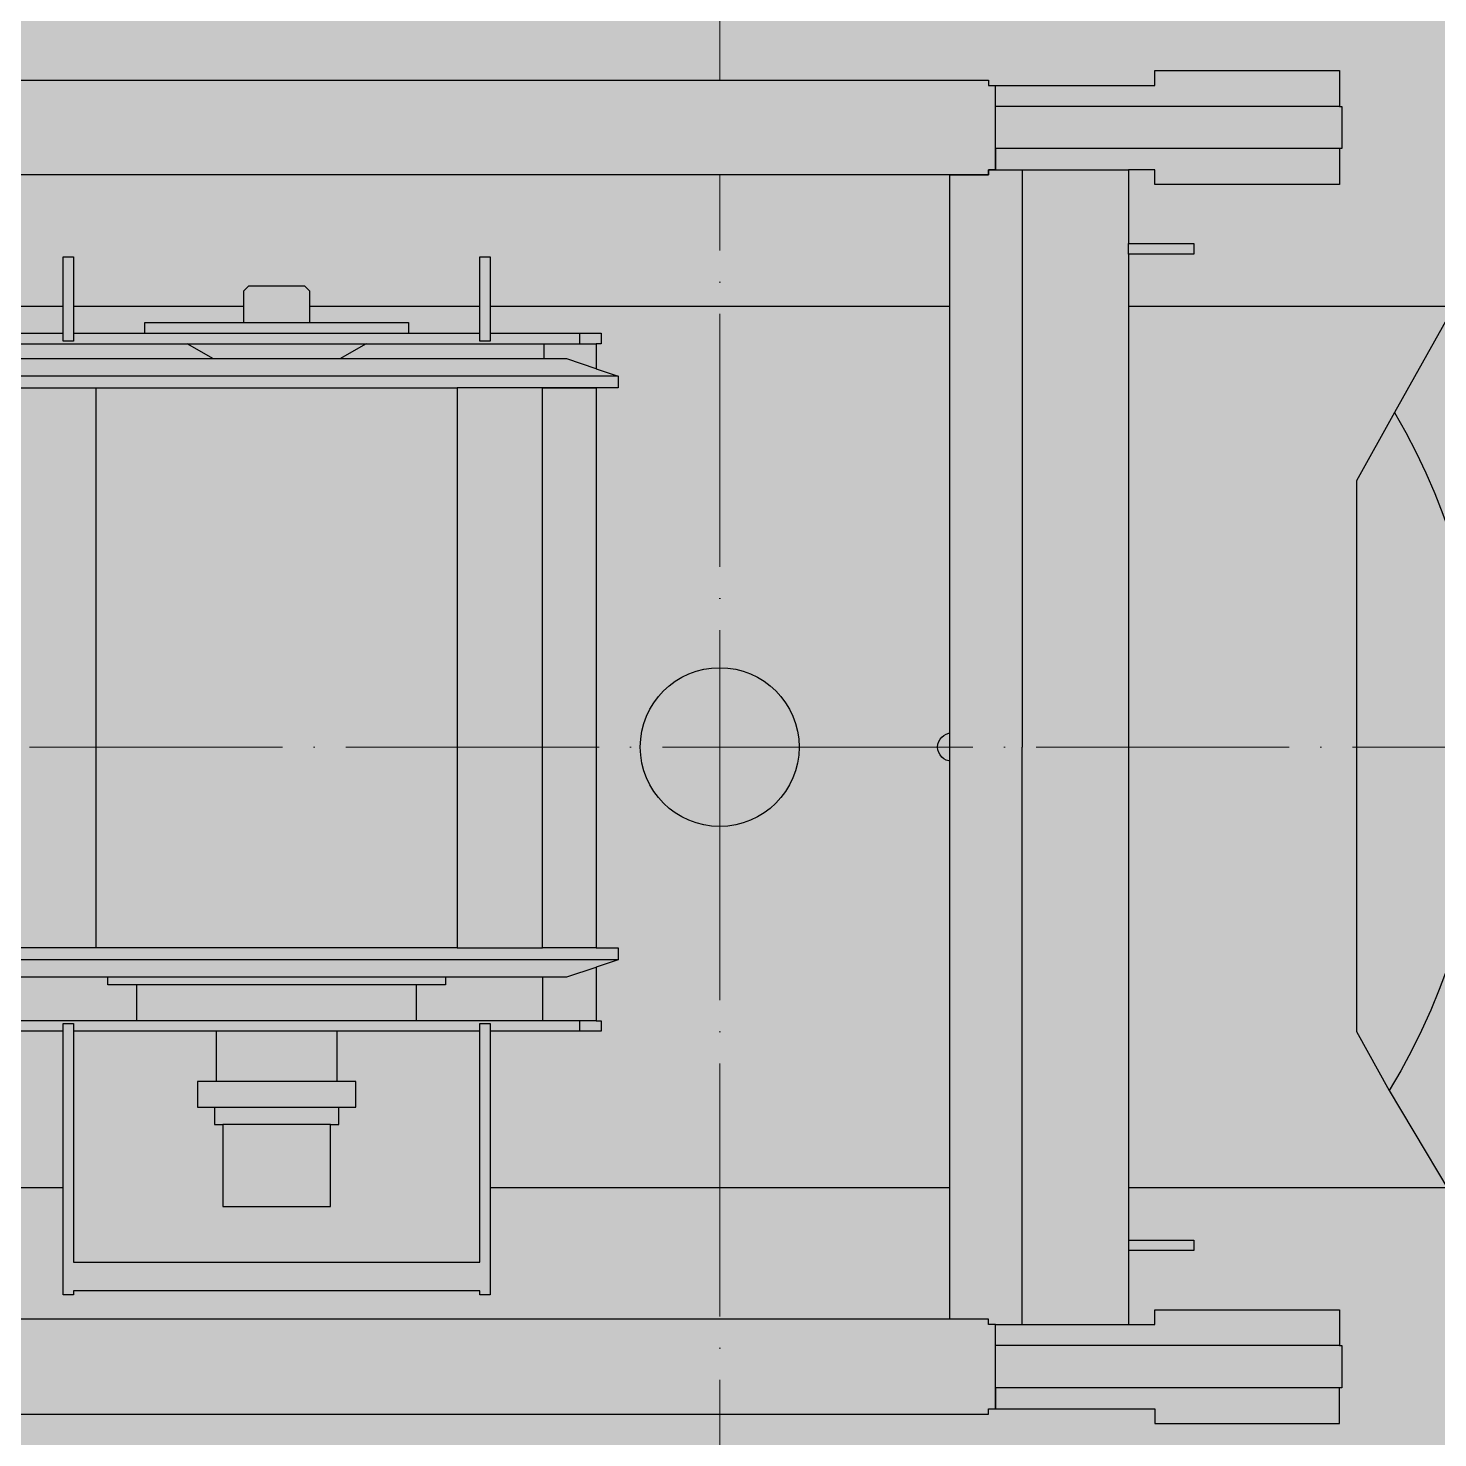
# Model space of a CAD drawing. Header units: millimetres. Extents: x -8750 to 18507, y -19422 to 25819.
# Drawn here: x -1311 to 1362, y -16310 to -13637 of the extents above; entities that cross this region are included whole.
import ezdxf

# ---------------------------------------------------------------- set-up
doc = ezdxf.new("R2010")
doc.units = ezdxf.units.MM
doc.set_wipeout_variables(frame=1)
doc.linetypes.add('ACAD_ISO04W100', pattern=[30, 24, -3, 0, -3])
doc.layers.add('Техника. Кран CC 2400-1', color=250, linetype='Continuous')
doc.layers.add('Техника. Кран CC 2400-1 Штриховка', color=7, linetype='Continuous', true_color=0x80dfff)

# ---------------------------------------------------------------- blocks, each defined once
blk = doc.blocks.new('CC2400-1-20230902.15104')
at = {"color": 0, "linetype": 'ByBlock', "lineweight": -2, "transparency": 16777216}
blk.add_wipeout([(-3195, 1230), (-2721.9000000000233, 1230), (-2721.9000000000233, 1320), (-2753, 1320), (-2753, 1340), (-2512.9999999999995, 1340), (-2512.9999999999995, 1320), (-2544.099999999977, 1320), (-2544.099999999977, 1230), (-1477.9999999999993, 1230), (-1478.0002000000095, 1300), (-1443.000100000004, 1300), (-1442.9999999999998, 3625.000009473035), (1443.0000000000005, 3625.000009473035), (1443.0001000000047, 1300), (1478.00020000001, 1300), (1478.0000000000007, 1230), (2544.099999999977, 1230), (2544.099999999977, 1320), (2513.0000000000005, 1320), (2513.0000000000005, 1340), (2753.0000000000005, 1340), (2753.0000000000005, 1320), (2721.900000000024, 1320), (2721.900000000024, 1230), (3195.0000000000005, 1230), (3195.0000000000005, -1230), (2721.900000000024, -1230), (2721.900000000024, -1320.000000000001), (2753.0000000000005, -1320.000000000001), (2753.0000000000005, -1340), (2513.0000000000005, -1340), (2513.0000000000005, -1320.000000000001), (2544.099999999977, -1320.000000000001), (2544.099999999977, -1230), (1478.0000000000007, -1230), (1478.00020000001, -1300), (1443.0001000000047, -1300), (1443.0000000000005, -3625.000009473035), (-1442.9999999999998, -3625.000009473035), (-1443.000100000004, -1300), (-1478.0002000000095, -1300), (-1477.9999999999993, -1230), (-2544.099999999977, -1230), (-2544.099999999977, -1320.000000000001), (-2512.9999999999995, -1320.000000000001), (-2512.9999999999995, -1340), (-2753, -1340), (-2753, -1320.000000000001), (-2721.9000000000233, -1320.000000000001), (-2721.9000000000233, -1230), (-3195, -1230)], dxfattribs=at)
at = {"layer": 'Техника. Кран CC 2400-1 Штриховка', "true_color": 0xadadad, "transparency": 16777216}
h = blk.add_hatch(color=253, dxfattribs=at)
h.dxf.hatch_style = 1
h.paths.add_polyline_path([(-3195, -1230), (-3195, 1230), (-2721.900000000023, 1230), (-2721.900000000023, 1320), (-2753, 1320), (-2753, 1340), (-2513, 1340), (-2513, 1320), (-2544.099999999977, 1320), (-2544.099999999977, 1230), (-1478, 1230), (-1478.000200000009, 1300), (-1443.000100000005, 1300), (-1443, 3625.000009473035), (1443, 3625.000009473035), (1443.000100000005, 1300), (1478.000200000009, 1300), (1478, 1230), (2544.099999999977, 1230), (2544.099999999977, 1320), (2513, 1320), (2513, 1340), (2753, 1340), (2753, 1320), (2721.900000000023, 1320), (2721.900000000023, 1230), (3195, 1230), (3195, -1230), (2721.900000000023, -1230), (2721.900000000023, -1320), (2753, -1320), (2753, -1340), (2513, -1340), (2513, -1320), (2544.099999999977, -1320), (2544.099999999977, -1230), (1478, -1230), (1478.000200000009, -1300), (1443.000100000005, -1300), (1443, -3625.000009473035), (-1443, -3625.000009473035), (-1443.000100000005, -1300), (-1478.000200000009, -1300), (-1478, -1230), (-2544.099999999977, -1230), (-2544.099999999977, -1320), (-2513, -1320), (-2513, -1340), (-2753, -1340), (-2753, -1320), (-2721.900000000023, -1320), (-2721.900000000023, -1230)])
at = {"color": 0, "linetype": 'ByBlock', "lineweight": -2, "transparency": 16777216}
blk.add_circle((0, 0), 1259.357801379869, dxfattribs=at)
blk = doc.blocks.new('CC2400-1-20230901.142438')
at = {"color": 0, "linetype": 'ByBlock', "lineweight": -2, "transparency": 16777216}
blk.add_wipeout([(4086.0040584886456, -1514.699999999897), (-1013.5229930884661, -1514.6999999998952), (-1624.2451114987498, -1406.7499999999418), (-1673.7751114990106, -1406.7500000000591), (-1673.7751114990106, -1457.5499999999884), (-2054.7751114990097, -1457.5499999999884), (-2054.7751114990097, -1406.7500000000591), (-2092.875111498871, -1406.7500000000591), (-2092.875111498871, -1343.2500000000582), (-2054.7751114990097, -1343.2500000000582), (-2054.7751114990097, -1292.4500000000107), (-1780.6001114991968, -1292.4500000000107), (-1780.6001114991968, -1267.0106111262276), (-1780.6001114991968, -1267.0106111262276), (-1787.1773711540227, -1211.2795470469564), (-1767.1519862659616, -1158.8563097560382), (-1725.0937005190563, -1121.703753343233), (-1670.600111498964, -1108.3000000000757), (-1670.600111498964, -1108.3000000000757), (-1545.0570649893489, -1108.3000000001048), (-1279.62570261251, -634.2917358928826), (-1279.62570261251, -634.2917358928826), (-1401.406854487533, -352.0103628293682), (-1450.869365502433, -48.585112504460994), (-1425.0422172657795, 257.75845433609356), (-1325.476744936966, 548.6194851576383), (-1269.6022092727353, 651.0917461294448), (-1589.3344110918683, 1187.3706409942242), (-1589.3344110918683, 1187.3706409942242), (-1608.851186293933, 1217.7930020758777), (-1631.821068610122, 1245.7001530313355), (-1657.9231779359588, 1270.7022420803005), (-1686.7928782035588, 1292.4499999998961), (-2054.7751114990097, 1292.4499999998961), (-2054.7751114990097, 1343.2499999999418), (-2092.875111498869, 1343.2499999999418), (-2092.875111498869, 1406.7499999999418), (-2054.7751114990097, 1406.7499999999418), (-2054.7751114990097, 1457.549999999872), (-1673.7751114990078, 1457.549999999872), (-1673.7751114990078, 1406.7499999999418), (-1624.245111498747, 1406.7499999999418), (-1013.5229930884657, 1514.6999999998952), (7100.000000000001, 1514.7000000001854), (7100.000000000234, -1514.699999999897)], dxfattribs=at)
at = {"layer": 'Техника. Кран CC 2400-1 Штриховка', "transparency": 16777216}
h = blk.add_hatch(color=256, dxfattribs=at)
h.dxf.hatch_style = 1
edge = h.paths.add_edge_path()
edge.add_line((7100.000000000234, -1514.699999999897), (4086.004058488646, -1514.699999999897))
edge.add_line((4086.004058488646, -1514.699999999897), (-1013.522993088467, -1514.699999999895))
edge.add_line((-1013.522993088467, -1514.699999999895), (-1624.24511149875, -1406.749999999942))
edge.add_line((-1624.24511149875, -1406.749999999942), (-1673.775111499011, -1406.750000000058))
edge.add_line((-1673.775111499011, -1406.750000000058), (-1673.775111499011, -1457.549999999988))
edge.add_line((-1673.775111499011, -1457.549999999988), (-2054.775111499011, -1457.549999999988))
edge.add_line((-2054.775111499011, -1457.549999999988), (-2054.775111499011, -1406.750000000058))
edge.add_line((-2054.775111499011, -1406.750000000058), (-2092.875111498871, -1406.750000000058))
edge.add_line((-2092.875111498871, -1406.750000000058), (-2092.875111498871, -1343.250000000058))
edge.add_line((-2092.875111498871, -1343.250000000058), (-2054.775111499011, -1343.250000000058))
edge.add_line((-2054.775111499011, -1343.250000000058), (-2054.775111499011, -1292.450000000012))
edge.add_line((-2054.775111499011, -1292.450000000012), (-1780.600111499197, -1292.450000000012))
edge.add_line((-1780.600111499197, -1292.450000000012), (-1780.600111499197, -1267.010611126228))
edge.add_arc((-1670.600111498965, -1225.77500000007), 117.4749999999945, 89.99999999999937, 200.5494742032904, ccw=False)
edge.add_line((-1670.600111498964, -1108.300000000076), (-1545.05706498935, -1108.300000000105))
edge.add_line((-1545.05706498935, -1108.300000000105), (-1279.62570261251, -634.2917358928826))
edge.add_arc((-197.4218571389358, -5.877964781575429e-11), 1254.388763254727, 148.7313838179281, 210.3750428139313, ccw=False)
edge.add_line((-1269.602209272735, 651.0917461294448), (-1589.334411091869, 1187.370640994224))
edge.add_arc((-1856.038415822914, 1037.744193212157), 305.8089272984967, 29.29332400509889, 56.39697188859644)
edge.add_line((-1686.792878203559, 1292.449999999895), (-2054.775111499009, 1292.449999999895))
edge.add_line((-2054.775111499009, 1292.449999999895), (-2054.775111499009, 1343.249999999942))
edge.add_line((-2054.775111499009, 1343.249999999942), (-2092.875111498869, 1343.249999999942))
edge.add_line((-2092.875111498869, 1343.249999999942), (-2092.875111498869, 1406.749999999942))
edge.add_line((-2092.875111498869, 1406.749999999942), (-2054.775111499009, 1406.749999999942))
edge.add_line((-2054.775111499009, 1406.749999999942), (-2054.775111499009, 1457.549999999872))
edge.add_line((-2054.775111499009, 1457.549999999872), (-1673.775111499009, 1457.549999999872))
edge.add_line((-1673.775111499009, 1457.549999999872), (-1673.775111499009, 1406.749999999942))
edge.add_line((-1673.775111499009, 1406.749999999942), (-1624.245111498748, 1406.749999999942))
edge.add_line((-1624.245111498748, 1406.749999999942), (-1013.522993088466, 1514.699999999895))
edge.add_line((-1013.522993088466, 1514.699999999895), (7100.000000000001, 1514.700000000184))
edge.add_line((7100.000000000001, 1514.700000000184), (7100.000000000234, -1514.699999999897))
at = {"color": 0, "linetype": 'ByBlock', "lineweight": -2, "transparency": 16777216}
blk.add_lwpolyline([(-1545.05706498935, -1108.300000000105), (-1279.62570261251, -634.2917358928826, -0.275650853107765), (-1269.602209272735, 651.0917461294448), (-1589.334411091869, 1187.370640994224, 0.1188164087916547)], format="xyb", dxfattribs=at)
for points in [[(-1392.156706508483, -835.2500000000582), (4101.190100000008, -835.25000000006), (4101.190100000008, 835.2500000000564), (-1379.398295893042, 835.2500000000582)], [(-1279.62570261251, -634.2917358928826), (-1207.819801269799, -504.616094707686), (-1207.819801269797, 539.3160947072902), (-1269.602209272735, 651.0917461294448)]]:
    blk.add_lwpolyline(points, dxfattribs=at)
for centre, radius in [((0, 0), 150.5820270373079), ((-440, 0), 26.73789586633211), ((840, -1.818989403545856e-12), 26.73789586633211)]:
    blk.add_circle(centre, radius, dxfattribs=at)
blk = doc.blocks.new('CC2400-1-20230901.151232')
at = {"color": 0, "linetype": 'ByBlock', "lineweight": -2, "transparency": 16777216}
blk.add_wipeout([(604.9999999999998, -635.0000000000002), (604.9999999999998, -655.0000000000002), (494.9999999999999, -655.0000000000002), (494.9999999999999, -635.0000000000002), (404.9999999999999, -635.0000000000002), (404.9999999999999, -780.0000000000001), (384.9999999999999, -780.0000000000001), (384.9999999999999, -635.0000000000002), (249.9999999999999, -635.0000000000002), (249.9999999999999, -655.0000000000002), (62.499999999999886, -655.0000000000002), (62.499999999999886, -715.0000000000002), (52.499999999999886, -725.0000000000002), (-52.50000000000006, -725.0000000000002), (-62.500000000000114, -715.0000000000002), (-62.500000000000114, -655.0000000000002), (-250, -655.0000000000002), (-250, -635.0000000000002), (-385.0000000000001, -635.0000000000002), (-385.0000000000001, -780.0000000000001), (-405, -780.0000000000001), (-405, -635.0000000000002), (-615, -635.0000000000002), (-615, -615), (-605.8000000000028, -615), (-605.8000000000028, -567.3999999999944), (-647.5, -553.5000000000002), (-647.5, -531), (-342.5000000000001, -531), (-342.5000000000001, 530.9999999999995), (-503.99808215566725, 530.9999999999995), (-503.99808215566725, -531), (-605.8000000000028, -531), (-605.8000000000028, 530.9999999999995), (-647.5, 530.9999999999995), (-647.5, 553.4999999999995), (-605.8000000000028, 567.4000000000087), (-605.8000000000028, 668.9999999999995), (-615, 668.9999999999995), (-615, 688.9999999999995), (-405, 688.9999999999995), (-405, 1188.9998924645329), (-385.0000000000001, 1188.9998924645329), (-385.0000000000001, 1180.9998924645329), (384.9999999999999, 1180.9998924645329), (384.9999999999999, 1188.9998924645329), (404.9999999999999, 1188.9998924645329), (404.9999999999999, 688.9999999999995), (494.9999999999999, 688.9999999999995), (494.9999999999999, 709), (604.9999999999998, 709), (604.9999999999998, 688.9999999999995), (682.9999999999998, 688.9999999999995), (682.9999999999998, 668.9999999999995), (605.8000000000028, 668.9999999999995), (605.8000000000028, 567.4000000000087), (647.4999999999998, 553.4999999999995), (647.4999999999998, 530.9999999999995), (605.8000000000028, 530.9999999999995), (605.8000000000028, -531), (647.4999999999998, -531), (647.4999999999998, -553.5000000000002), (605.8000000000028, -567.3999999999944), (605.8000000000028, -615), (682.9999999999998, -615), (682.9999999999998, -635.0000000000002)], dxfattribs=at)
at = {"layer": 'Техника. Кран CC 2400-1 Штриховка', "transparency": 16777216}
h = blk.add_hatch(color=256, dxfattribs=at)
h.dxf.hatch_style = 1
h.paths.add_polyline_path([(683, -635), (605, -635), (605, -655), (495, -655), (495, -635), (405, -635), (405, -780), (385, -780), (385, -635), (250, -635), (250, -655), (62.5, -655), (62.5, -715), (52.5, -725), (-52.5, -725), (-62.5, -715), (-62.5, -655), (-250, -655), (-250, -635), (-385, -635), (-385, -780), (-405, -780), (-405, -635), (-615, -635), (-615, -615), (-605.8000000000029, -615), (-605.8000000000029, -567.3999999999942), (-647.5, -553.5), (-647.5, -531), (-342.5, -531), (-342.5, 531), (-503.9980821556674, 531), (-503.9980821556674, -531), (-605.8000000000029, -531), (-605.8000000000029, 531), (-647.5, 531), (-647.5, 553.5), (-605.8000000000029, 567.4000000000087), (-605.8000000000029, 669), (-615, 669), (-615, 689), (-405, 689), (-405, 1188.999892464533), (-385, 1188.999892464533), (-385, 1180.999892464533), (385, 1180.999892464533), (385, 1188.999892464533), (405, 1188.999892464533), (405, 689), (495, 689), (495, 709), (605, 709), (605, 689), (683, 689), (683, 669), (605.8000000000029, 669), (605.8000000000029, 567.4000000000087), (647.5, 553.5), (647.5, 531), (605.8000000000029, 531), (605.8000000000029, -531), (647.5, -531), (647.5, -553.5), (605.8000000000029, -567.3999999999942), (605.8000000000029, -615), (683, -615)])
h.paths.add_polyline_path([(342.5, 531), (342.5, -531), (-342.5, -531), (-342.5, 531)], flags=16)
h = blk.add_hatch(color=256, dxfattribs=at)
h.dxf.hatch_style = 1
h.set_gradient(color1=(91, 91, 91), color2=(173, 173, 173), tint=1, name='CYLINDER')
h.paths.add_polyline_path([(342.5, 531), (342.5, -531), (-342.5, -531), (-342.5, 531)])
at = {"color": 0, "linetype": 'ByBlock', "lineweight": -2, "transparency": 16777216}
for points in [[(683, -635), (605, -635), (605, -655), (495, -655), (495, -635), (405, -635), (405, -780), (385, -780), (385, -635), (250, -635), (250, -655), (62.5, -655), (62.5, -715), (52.5, -725), (-52.5, -725), (-62.5, -715), (-62.5, -655), (-250, -655), (-250, -635), (-385, -635), (-385, -780), (-405, -780), (-405, -635), (-615, -635), (-615, -615), (-605.8000000000029, -615), (-605.8000000000029, -567.3999999999942), (-647.5, -553.5), (-647.5, -531), (-342.5, -531), (-342.5, 531), (-503.9980821556674, 531), (-503.9980821556674, -531), (-605.8000000000029, -531), (-605.8000000000029, 531), (-647.5, 531), (-647.5, 553.5), (-605.8000000000029, 567.4000000000087), (-605.8000000000029, 669), (-615, 669), (-615, 689), (-405, 689), (-405, 1188.999892464533), (-385, 1188.999892464533), (-385, 1180.999892464533), (385, 1180.999892464533), (385, 1188.999892464533), (405, 1188.999892464533), (405, 689), (495, 689), (495, 709), (605, 709), (605, 689), (683, 689), (683, 669), (605.8000000000029, 669), (605.8000000000029, 567.4000000000087), (647.5, 553.5), (647.5, 531), (605.8000000000029, 531), (605.8000000000029, -531), (647.5, -531), (647.5, -553.5), (605.8000000000029, -567.3999999999942), (605.8000000000029, -615), (683, -615), (683, -635)], [(405, 689), (405, 674), (385, 674), (385, 1126.999892464533), (-385, 1126.999892464533), (-385, 674), (-405, 674), (-405, 689)], [(115, 689), (115, 784), (150, 784), (150, 833), (118, 833), (118, 866), (102, 866), (102, 1021.439381810182), (-102, 1021.439381810182), (-102, 866), (-118, 866), (-118, 833), (-150, 833), (-150, 784), (-115, 784), (-115, 689)], [(-102, 866), (102, 866)], [(118, 833), (-118, 833)], [(-115, 784), (115, 784)], [(-605.8000000000029, 669), (605.8000000000029, 669)], [(-575, 689), (-575, 669)], [(-503.9980821556674, 586), (-503.9980821556674, 669)], [(-385, 689), (385, 689)], [(-265, 669), (-265, 601)], [(265, 669), (265, 601)], [(615, 689), (495, 689)], [(505.2872793885326, 669), (505.2872793885326, 586)], [(-320, 586), (-320, 601), (320, 601), (320, 586)], [(605.8000000000029, 567.4000000000087), (550, 586), (-550, 586), (-605.8000000000029, 567.4000000000087)], [(-647.5, 553.5), (647.5, 553.5)], [(-605.8000000000029, 531), (-503.9980821556674, 531)], [(342.5, 531), (505.2872793885326, 531), (505.2872793885326, -531)], [(505.2872793885326, 531), (605.8000000000029, 531)], [(605.8000000000029, -531), (-342.5, -531)], [(-647.5, -553.5), (647.5, -553.5)], [(-605.8000000000029, -567.3999999999942), (-550, -586), (550, -586), (605.8000000000029, -567.3999999999942)], [(-506.8979669025575, -586), (-506.8979669025575, -615)], [(-169.8038475772919, -615), (-119.5743741578044, -586)], [(119.5743741577899, -586), (169.8038475772919, -615)], [(505.2872793885326, -586), (505.2872793885326, -615)], [(605.8000000000029, -615), (-605.8000000000029, -615)], [(-575, -615), (-575, -635)], [(-405, -635), (-405, -620), (-385, -620), (-385, -635)], [(250, -635), (-250, -635)], [(385, -635), (385, -620), (405, -620), (405, -635)], [(605, -635), (495, -635)], [(62.5, -655), (-62.5, -655)]]:
    blk.add_lwpolyline(points, dxfattribs=at)
blk.add_lwpolyline([(342.5, 531), (342.5, -531), (-342.5, -531), (-342.5, 531)], close=True, dxfattribs=at)
blk = doc.blocks.new('CC2400-1-20230901.161739')
at = {"color": 0, "linetype": 'ByBlock', "lineweight": -2, "transparency": 16777216}
blk.add_wipeout([(285.10585930974037, 1115.000000000014), (285.10585930974037, 1095.0000000000136), (298.59922599406855, 1095.0000000000136), (298.59922599406855, 1084.999999999999), (371.6818617833486, 1084.999999999999), (371.6818617833486, -1085.0000000000007), (298.59922599406855, -1085.0000000000007), (298.59922599406855, -1095.0000000000152), (285.10585930974037, -1095.0000000000152), (285.10585930974037, -1255.000000000015), (-16.68186178334861, -1255.000000000015), (-16.68186178334861, -1283.000000000015), (-366.68186178334895, -1283.000000000015), (-366.68186178334895, -1215.0000000000155), (-371.6818617833487, -1215.0000000000155), (-371.6818617833487, -1135.0000000000152), (-366.68186178334895, -1135.0000000000152), (-366.68186178334895, -1067.0000000000155), (-16.68186178334861, -1067.0000000000155), (-16.68186178334861, -1095.0000000000152), (33.049211091594884, -1095.0000000000152), (33.049211091594884, -955.0000000000005), (-90.89675774454383, -955.0000000000005), (-90.89675774454383, -935.0000000000007), (33.049211091594884, -935.0000000000007), (33.049211091594884, 934.9999999999991), (-90.89675774454383, 934.9999999999991), (-90.89675774454383, 954.9999999999991), (33.049211091594884, 954.9999999999991), (33.049211091594884, 1095.0000000000136), (-16.68186178334861, 1095.0000000000136), (-16.68186178334861, 1067.000000000014), (-366.68186178334895, 1067.000000000014), (-366.68186178334895, 1135.000000000014), (-371.6818617833487, 1135.000000000014), (-371.6818617833487, 1215.000000000014), (-366.6818617833485, 1215.000000000014), (-366.6818617833485, 1283.000000000014), (-16.68186178334861, 1283.000000000014), (-16.68186178334861, 1255.0000000000136), (285.10585930974037, 1255.0000000000136), (285.10585930974037, 1215.000000000014), (285.10585930974037, 1135.000000000014)], dxfattribs=at)
at = {"layer": 'Техника. Кран CC 2400-1 Штриховка', "transparency": 16777216}
h = blk.add_hatch(color=256, dxfattribs=at)
h.dxf.hatch_style = 1
h.paths.add_polyline_path([(285.1058593097405, 1255.000000000015), (285.1058593097405, 1095.000000000015), (298.5992259940685, 1095.000000000015), (298.5992259940685, 1085), (371.6818617833487, 1085), (371.6818617833487, -1085), (298.5992259940685, -1085), (298.5992259940685, -1095.000000000015), (285.1058593097405, -1095.000000000015), (285.1058593097405, -1255.000000000015), (-16.68186178334872, -1255.000000000015), (-16.68186178334872, -1283.000000000015), (-366.6818617833487, -1283.000000000015), (-366.6818617833487, -1215.000000000015), (-371.6818617833487, -1215.000000000015), (-371.6818617833487, -1135.000000000015), (-366.6818617833487, -1135.000000000015), (-366.6818617833487, -1067.000000000015), (-16.68186178334872, -1067.000000000015), (-16.68186178334872, -1095.000000000015), (33.04921109159477, -1095.000000000015), (33.04921109159477, -955), (-90.89675774454372, -955), (-90.89675774454372, -935), (33.04921109159477, -935), (33.04921109159477, 935), (-90.89675774454372, 935), (-90.89675774454372, 955), (33.04921109159477, 955), (33.04921109159477, 1095.000000000015), (-16.68186178334872, 1095.000000000015), (-16.68186178334872, 1067.000000000015), (-366.6818617833487, 1067.000000000015), (-366.6818617833487, 1135.000000000015), (-371.6818617833487, 1135.000000000015), (-371.6818617833487, 1215.000000000015), (-366.6818617833487, 1215.000000000015), (-366.6818617833487, 1283.000000000015), (-16.68186178334872, 1283.000000000015), (-16.68186178334872, 1255.000000000015)])
at = {"color": 0, "linetype": 'ByBlock', "lineweight": -2, "transparency": 16777216}
for points in [[(285.1058593097405, 1255.000000000015), (285.1058593097405, 1095.000000000015), (298.5992259940685, 1095.000000000015), (298.5992259940685, 1085), (371.6818617833487, 1085), (371.6818617833487, -1085), (298.5992259940685, -1085), (298.5992259940685, -1095.000000000015), (285.1058593097405, -1095.000000000015), (285.1058593097405, -1255.000000000015), (-16.68186178334872, -1255.000000000015), (-16.68186178334872, -1283.000000000015), (-366.6818617833487, -1283.000000000015), (-366.6818617833487, -1215.000000000015), (-371.6818617833487, -1215.000000000015), (-371.6818617833487, -1135.000000000015), (-366.6818617833487, -1135.000000000015), (-366.6818617833487, -1067.000000000015), (-16.68186178334872, -1067.000000000015), (-16.68186178334872, -1095.000000000015), (33.04921109159477, -1095.000000000015), (33.04921109159477, -955), (-90.89675774454372, -955), (-90.89675774454372, -935), (33.04921109159477, -935), (33.04921109159477, 935), (-90.89675774454372, 935), (-90.89675774454372, 955), (33.04921109159477, 955), (33.04921109159477, 1095.000000000015), (-16.68186178334872, 1095.000000000015), (-16.68186178334872, 1067.000000000015), (-366.6818617833487, 1067.000000000015), (-366.6818617833487, 1135.000000000015), (-371.6818617833487, 1135.000000000015), (-371.6818617833487, 1215.000000000015), (-366.6818617833487, 1215.000000000015), (285.1058593097405, 1215.000000000015), (285.1058593097405, 1255.000000000015), (-16.68186178334872, 1255.000000000015), (-16.68186178334872, 1283.000000000015), (-366.6818617833487, 1283.000000000015), (-366.6818617833487, 1215.000000000015)], [(-366.6818617833487, 1135.000000000015), (285.1058593097405, 1135.000000000015), (285.1058593097405, 1095.000000000015), (33.04921109159477, 1095.000000000015)], [(234.4679715006787, 1095.000000000015), (234.4679715006787, 0)], [(285.1058593097405, 1095.000000000015), (298.5992259940685, 1095.000000000015), (298.5992259940685, 1085), (371.6818617833487, 1085)], [(33.04921109159477, 935), (33.04921109159477, 955)], [(234.4679715006787, -1095.000000000015), (234.4679715006787, 0)], [(33.04921109159477, -935), (33.04921109159477, -955)], [(-366.6818617833487, -1135.000000000015), (285.1058593097405, -1135.000000000015), (285.1058593097405, -1095.000000000015), (33.04921109159477, -1095.000000000015)], [(285.1058593097405, -1095.000000000015), (298.5992259940685, -1095.000000000015), (298.5992259940685, -1085), (371.6818617833487, -1085)], [(-366.6818617833487, -1215.000000000015), (285.1058593097405, -1215.000000000015), (285.1058593097405, -1255.000000000015)]]:
    blk.add_lwpolyline(points, dxfattribs=at)
blk = doc.blocks.new('CC2400-1-20250525.090058')
at = {"color": 0, "linetype": 'ByBlock', "lineweight": -2, "transparency": 16777216}
blk.add_wipeout([(669.9999999999997, -130.00000000000773), (686.0032855162347, -129.48518355259193), (701.9389185881275, -127.92769137390701), (717.7390375019879, -125.33415602682749), (733.3363576296396, -121.71562205237615), (733.3363576296396, -121.71562205237615), (733.3363576296396, -121.71562205237615), (739.4956356743165, -119.56401086717233), (744.6546772429441, -115.57021232228499), (748.2809114465307, -110.14650858547475), (749.9999999999997, -103.85279177668053), (749.9999999999997, -103.85279177668076), (749.9999999999997, 103.85279177668008), (749.9999999999997, 103.85279177668008), (748.280911446533, 110.14650858547475), (744.6546772429441, 115.57021232228453), (739.4956356743165, 119.56401086717187), (733.3363576296396, 121.71562205237615), (733.3363576296396, 121.71562205237524), (733.3363576296396, 121.71562205237524), (717.7390375019922, 125.33415602682544), (701.9389185881341, 127.9276913739036), (686.0032855162459, 129.48518355258784), (670.0000000000128, 130.00000000000273), (670.0000000000128, 130.00000000000318), (336.9999999999849, 130.00000000000318), (336.9999999999849, 151.87359973826597), (276.9999999999848, 151.87359973826597), (276.9999999999848, 130.00000000000318), (211.99999999998317, 130.00000000000318), (211.99999999998317, 151.87359973826597), (156.99999999998477, 151.87359973826597), (156.99999999998477, 130.00000000000318), (96.99999999998474, 130.00000000000318), (96.99999999998474, 151.87359973826597), (46.999999999983594, 151.87359973826597), (46.999999999983594, 110.00000000000273), (-47.000000000014914, 110.00000000000273), (-47.000000000014914, 151.8735997382696), (-97.00000000001604, 151.8735997382696), (-97.00000000001604, 130.00000000000318), (-157.00000000001612, 130.00000000000318), (-157.00000000001612, 151.87359973826597), (-212.00000000001668, 151.8735997382696), (-212.00000000001668, 130.00000000000318), (-277.0000000000162, 130.00000000000318), (-277.0000000000162, 151.87359973826597), (-337.000000000015, 151.8735997382696), (-337.000000000015, 130.00000000000318), (-670.0000000000011, 130.00000000000682), (-670.0000000000011, 130.00000000000682), (-686.003285516236, 129.48518355259102), (-701.9389185881291, 127.92769137390587), (-717.7390375019902, 125.3341560268268), (-733.3363576296407, 121.71562205237524), (-733.3363576296407, 121.71562205237524), (-739.4956356743203, 119.56401086717142), (-744.6546772429458, 115.57021232228408), (-748.280911446533, 110.1465085854743), (-750.0000000000011, 103.85279177667962), (-750.0000000000011, 103.85279177668008), (-750.0000000000011, -103.85279177668076), (-750.0000000000011, -103.85279177668076), (-748.2809114465355, -110.14650858547543), (-744.6546772429458, -115.57021232228567), (-739.4956356743203, -119.56401086717301), (-733.3363576296407, -121.7156220523766), (-733.3363576296407, -121.71562205237615), (-733.3363576296407, -121.71562205237615), (-717.7390375019902, -125.3341560268259), (-701.9389185881291, -127.92769137390314), (-686.003285516236, -129.48518355258648), (-670.0000000000011, -130.00000000000045), (-670.0000000000011, -130.00000000000045), (-389.500000000016, -129.99999999999682), (-389.500000000016, -151.8735997382703), (-339.500000000016, -151.8735997382703), (-339.500000000016, -129.99999999999682), (-274.5000000000154, -130.00000000000045), (-274.5000000000154, -151.87359973827438), (-214.50000000001538, -151.87359973827438), (-214.50000000001538, -130.00000000000045), (-154.50000000001532, -130.00000000000045), (-154.50000000001532, -151.87359973827438), (-99.50000000001467, -151.87359973827438), (-99.50000000001467, -130.00000000000045), (-47.000000000014914, -130.00000000000068), (-47.000000000014914, -110.00000000000068), (46.999999999983594, -110.00000000000068), (46.999999999983594, -130.00000000000068), (99.49999999998334, -130.00000000000045), (99.49999999998334, -151.87359973827438), (154.49999999998397, -151.87359973827438), (154.49999999998397, -130.00000000000045), (214.49999999998397, -130.00000000000045), (214.49999999998397, -151.87359973827438), (274.499999999984, -151.87359973827438), (274.499999999984, -130.00000000000045), (339.4999999999836, -130.00000000000045), (339.4999999999836, -151.87359973827438), (389.49999999998465, -151.87359973827438), (389.49999999998465, -130.00000000000045)], dxfattribs=at)
at = {"layer": 'Техника. Кран CC 2400-1 Штриховка', "true_color": 0xd6d6d6, "transparency": 16777216}
h = blk.add_hatch(color=254, dxfattribs=at)
h.dxf.hatch_style = 1
edge = h.paths.add_edge_path()
edge.add_arc((670.1167941380063, 115.3612396054016), 245.3612674029329, 269.9727267000894, 284.931206675308)
edge.add_arc((729.80629353202, -101.7186472501247), 20.30616541287803, 280.011275824577, 353.9671669150806)
edge.add_line((750, -103.8527917766805), (750, 103.8527917766805))
edge.add_arc((729.80629353202, 101.7186472501247), 20.30616541287802, 6.032833084919472, 79.98872417542297)
edge.add_arc((670.1167941380274, -115.361239605348), 245.3612674028756, 75.06879332469356, 90.02727329991221)
edge.add_line((670.0000000000146, 130.0000000000036), (336.9999999999854, 130.0000000000036))
edge.add_line((336.9999999999854, 130.0000000000036), (336.9999999999854, 151.8735997382664))
edge.add_line((336.9999999999854, 151.8735997382664), (276.9999999999854, 151.8735997382664))
edge.add_line((276.9999999999854, 151.8735997382664), (276.9999999999854, 130.0000000000036))
edge.add_line((276.9999999999854, 130.0000000000036), (211.9999999999854, 130.0000000000036))
edge.add_line((211.9999999999854, 130.0000000000036), (211.9999999999854, 151.8735997382664))
edge.add_line((211.9999999999854, 151.8735997382664), (156.9999999999854, 151.8735997382664))
edge.add_line((156.9999999999854, 151.8735997382664), (156.9999999999854, 130.0000000000036))
edge.add_line((156.9999999999854, 130.0000000000036), (96.99999999998545, 130.0000000000036))
edge.add_line((96.99999999998545, 130.0000000000036), (96.99999999998545, 151.8735997382664))
edge.add_line((96.99999999998545, 151.8735997382664), (46.99999999998545, 151.8735997382664))
edge.add_line((46.99999999998545, 151.8735997382664), (46.99999999998545, 110.0000000000036))
edge.add_line((46.99999999998545, 110.0000000000036), (-47.00000000001455, 110.0000000000036))
edge.add_line((-47.00000000001455, 110.0000000000036), (-47.00000000001455, 151.8735997382701))
edge.add_line((-47.00000000001455, 151.8735997382701), (-97.00000000001455, 151.8735997382701))
edge.add_line((-97.00000000001455, 151.8735997382701), (-97.00000000001455, 130.0000000000036))
edge.add_line((-97.00000000001455, 130.0000000000036), (-157.0000000000146, 130.0000000000036))
edge.add_line((-157.0000000000146, 130.0000000000036), (-157.0000000000146, 151.8735997382664))
edge.add_line((-157.0000000000146, 151.8735997382664), (-212.0000000000146, 151.8735997382701))
edge.add_line((-212.0000000000146, 151.8735997382701), (-212.0000000000146, 130.0000000000036))
edge.add_line((-212.0000000000146, 130.0000000000036), (-277.0000000000146, 130.0000000000036))
edge.add_line((-277.0000000000146, 130.0000000000036), (-277.0000000000146, 151.8735997382664))
edge.add_line((-277.0000000000146, 151.8735997382664), (-337.0000000000146, 151.8735997382701))
edge.add_line((-337.0000000000146, 151.8735997382701), (-337.0000000000146, 130.0000000000036))
edge.add_line((-337.0000000000146, 130.0000000000036), (-670, 130.0000000000073))
edge.add_arc((-670.1167941380063, -115.3612396054016), 245.3612674029329, 89.97272670008934, 104.931206675308)
edge.add_arc((-729.80629353202, 101.7186472501247), 20.30616541287803, 100.011275824577, 173.9671669150805)
edge.add_line((-750, 103.8527917766805), (-750, -103.8527917766805))
edge.add_arc((-729.80629353202, -101.7186472501247), 20.30616541287802, 186.0328330849195, 259.9887241754229)
edge.add_arc((-670.116794138034, 115.3612396054052), 245.3612674029292, 255.0687933246985, 270.0272732999172)
edge.add_line((-670, -130), (-389.5000000000146, -129.9999999999964))
edge.add_line((-389.5000000000146, -129.9999999999964), (-389.5000000000146, -151.8735997382701))
edge.add_line((-389.5000000000146, -151.8735997382701), (-339.5000000000146, -151.8735997382701))
edge.add_line((-339.5000000000146, -151.8735997382701), (-339.5000000000146, -129.9999999999964))
edge.add_line((-339.5000000000146, -129.9999999999964), (-274.5000000000146, -130))
edge.add_line((-274.5000000000146, -130), (-274.5000000000146, -151.8735997382737))
edge.add_line((-274.5000000000146, -151.8735997382737), (-214.5000000000146, -151.8735997382737))
edge.add_line((-214.5000000000146, -151.8735997382737), (-214.5000000000146, -130))
edge.add_line((-214.5000000000146, -130), (-154.5000000000146, -130))
edge.add_line((-154.5000000000146, -130), (-154.5000000000146, -151.8735997382737))
edge.add_line((-154.5000000000146, -151.8735997382737), (-99.50000000001455, -151.8735997382737))
edge.add_line((-99.50000000001455, -151.8735997382737), (-99.50000000001455, -130))
edge.add_line((-99.50000000001455, -130), (-47.00000000001455, -130.0000000000003))
edge.add_line((-47.00000000001455, -130.0000000000003), (-47.00000000001455, -110))
edge.add_line((-47.00000000001455, -110), (46.99999999998545, -110))
edge.add_line((46.99999999998545, -110), (46.99999999998545, -130.0000000000003))
edge.add_line((46.99999999998545, -130.0000000000003), (99.49999999998545, -130))
edge.add_line((99.49999999998545, -130), (99.49999999998545, -151.8735997382737))
edge.add_line((99.49999999998545, -151.8735997382737), (154.4999999999854, -151.8735997382737))
edge.add_line((154.4999999999854, -151.8735997382737), (154.4999999999854, -130))
edge.add_line((154.4999999999854, -130), (214.4999999999854, -130))
edge.add_line((214.4999999999854, -130), (214.4999999999854, -151.8735997382737))
edge.add_line((214.4999999999854, -151.8735997382737), (274.4999999999854, -151.8735997382737))
edge.add_line((274.4999999999854, -151.8735997382737), (274.4999999999854, -130))
edge.add_line((274.4999999999854, -130), (339.4999999999854, -130))
edge.add_line((339.4999999999854, -130), (339.4999999999854, -151.8735997382737))
edge.add_line((339.4999999999854, -151.8735997382737), (389.4999999999854, -151.8735997382737))
edge.add_line((389.4999999999854, -151.8735997382737), (389.4999999999854, -130))
edge.add_line((389.4999999999854, -130), (670, -130.0000000000073))
at = {"color": 0, "linetype": 'ByBlock', "lineweight": -2, "transparency": 16777216}
blk.add_lwpolyline([(670, -130.0000000000073, 0.06536152141297838), (733.3363576296397, -121.7156220523757, 0.3343813250231865), (750, -103.8527917766805), (750, 103.8527917766805, 0.3343813250231865), (733.3363576296397, 121.7156220523757, 0.06536152141297838), (670.0000000000146, 130.0000000000036), (336.9999999999854, 130.0000000000036), (336.9999999999854, 151.8735997382664), (276.9999999999854, 151.8735997382664), (276.9999999999854, 130.0000000000036), (211.9999999999854, 130.0000000000036), (211.9999999999854, 151.8735997382664), (156.9999999999854, 151.8735997382664), (156.9999999999854, 130.0000000000036), (96.99999999998545, 130.0000000000036), (96.99999999998545, 151.8735997382664), (46.99999999998545, 151.8735997382664), (46.99999999998545, 110.0000000000036), (-47.00000000001455, 110.0000000000036), (-47.00000000001455, 151.8735997382701), (-97.00000000001455, 151.8735997382701), (-97.00000000001455, 130.0000000000036), (-157.0000000000146, 130.0000000000036), (-157.0000000000146, 151.8735997382664), (-212.0000000000146, 151.8735997382701), (-212.0000000000146, 130.0000000000036), (-277.0000000000146, 130.0000000000036), (-277.0000000000146, 151.8735997382664), (-337.0000000000146, 151.8735997382701), (-337.0000000000146, 130.0000000000036), (-670, 130.0000000000073, 0.06536152141297838), (-733.3363576296397, 121.7156220523757, 0.3343813250231865), (-750, 103.8527917766805), (-750, -103.8527917766805, 0.3343813250231865), (-733.3363576296397, -121.7156220523757, 0.06536152141297838), (-670, -130), (-389.5000000000146, -129.9999999999964), (-389.5000000000146, -151.8735997382701), (-339.5000000000146, -151.8735997382701), (-339.5000000000146, -129.9999999999964), (-274.5000000000146, -130), (-274.5000000000146, -151.8735997382737), (-214.5000000000146, -151.8735997382737), (-214.5000000000146, -130), (-154.5000000000146, -130), (-154.5000000000146, -151.8735997382737), (-99.50000000001455, -151.8735997382737), (-99.50000000001455, -130), (-47.00000000001455, -130.0000000000003), (-47.00000000001455, -110), (46.99999999998545, -110), (46.99999999998545, -130.0000000000003), (99.49999999998545, -130), (99.49999999998545, -151.8735997382737), (154.4999999999854, -151.8735997382737), (154.4999999999854, -130), (214.4999999999854, -130), (214.4999999999854, -151.8735997382737), (274.4999999999854, -151.8735997382737), (274.4999999999854, -130), (339.4999999999854, -130), (339.4999999999854, -151.8735997382737), (389.4999999999854, -151.8735997382737), (389.4999999999854, -130)], format="xyb", close=True, dxfattribs=at)
for points in [[(-337.0000000000146, 130.0000000000036), (-47.00000000001455, 130.0000000000036)], [(336.9999999999854, 130.0000000000036), (46.99999999998545, 130.0000000000036)], [(-389.5000000000146, -129.9999999999964), (-99.50000000001455, -129.9999999999964)], [(389.4999999999854, -130), (99.49999999998545, -130)]]:
    blk.add_lwpolyline(points, dxfattribs=at)
blk = doc.blocks.new('CC2400-1-20250525.090108')
at = {"color": 0, "linetype": 'ByBlock', "lineweight": -2, "transparency": 16777216}
blk.add_wipeout([(670.0000000000078, 0), (686.1257063204305, 0.7008412786694862), (702.1337396349719, 2.7678323843451835), (717.9085717929016, 6.186056077955527), (733.3363576296398, 10.930843428948265), (733.3363576296401, 10.93084342894872), (733.3363576296401, 10.93084342894872), (741.0852196723886, 15.361930397992182), (746.7834248081498, 22.232873049154023), (749.7045257793118, 30.667715300260625), (749.4761200943618, 39.591124151582335), (749.4761200943618, 39.591124151582335), (749.4761200943618, 39.591124151582335), (746.8522462283674, 46.64410692764886), (742.2484092238095, 52.59675045297536), (736.0817482340395, 56.909704468657765), (728.9110049655361, 59.19218581170435), (728.9110049655361, 59.19218581170435), (711.371374360679, 61.970294761320474), (439.50000000000034, 106.9113873753704), (439.50000000000034, 110.00000000000182), (45.00000000000757, 110), (28.97687487169633, 180), (-28.97687487169578, 180), (-45.00000000000701, 110), (-439.4999999999997, 110.00000000000182), (-439.4999999999997, 106.9113873753704), (-711.3713743606785, 61.970294761320474), (-728.9110049655357, 59.19218581170435), (-728.9110049655357, 59.19218581170435), (-736.0817482340391, 56.909704468657765), (-742.2484092238092, 52.59675045297536), (-746.852246228367, 46.64410692764886), (-749.4761200943614, 39.591124151582335), (-749.4761200943614, 39.591124151582335), (-749.4761200943614, 39.591124151582335), (-749.7045257793113, 30.667715300260625), (-746.7834248081493, 22.232873049154023), (-741.085219672388, 15.361930397992182), (-733.3363576296396, 10.93084342894872), (-733.3363576296396, 10.93084342894872), (-733.3363576296396, 10.93084342894872), (-717.9085717929013, 6.186056077955527), (-702.1337396349719, 2.7678323843451835), (-686.1257063204301, 0.7008412786694862), (-670.0000000000075, 0), (-670.0000000000073, 0)], dxfattribs=at)
at = {"layer": 'Техника. Кран CC 2400-1 Штриховка', "true_color": 0xd6d6d6, "transparency": 16777216}
h = blk.add_hatch(color=254, dxfattribs=at)
h.dxf.hatch_style = 1
edge = h.paths.add_edge_path()
edge.add_arc((669.8204734705884, 189.9999151849044), 190.0000000001202, 270.0541374419836, 289.5296199058224)
edge.add_arc((725.0000000000222, 34.49999999999504), 24.99999999998767, 289.4785724241613, 371.750188144076)
edge.add_arc((724.9999998215062, 34.49999981272036), 25.00000021290034, 11.75018848096697, 80.9996670580313)
edge.add_line((728.9110049655355, 59.19218581170378), (711.3713743606786, 61.97029476132036))
edge.add_line((711.3713743606786, 61.97029476132036), (439.5, 106.9113873753703))
edge.add_line((439.5, 106.9113873753703), (439.5, 110.0000000000017))
edge.add_line((439.5, 110.0000000000017), (45.00000000000728, 109.9999999999999))
edge.add_line((45.00000000000728, 109.9999999999999), (28.97687487169605, 179.9999999999999))
edge.add_line((28.97687487169605, 179.9999999999999), (-28.97687487169605, 179.9999999999999))
edge.add_line((-28.97687487169605, 179.9999999999999), (-45.00000000000728, 109.9999999999999))
edge.add_line((-45.00000000000728, 109.9999999999999), (-439.5, 110.0000000000017))
edge.add_line((-439.5, 110.0000000000017), (-439.5, 106.9113873753703))
edge.add_line((-439.5, 106.9113873753703), (-711.3713743606786, 61.97029476132036))
edge.add_line((-711.3713743606786, 61.97029476132036), (-728.9110049655355, 59.19218581170378))
edge.add_arc((-724.9999998215062, 34.49999981272036), 25.00000021290033, 99.0003329419687, 168.249811519033)
edge.add_arc((-725.0000000000222, 34.49999999999504), 24.99999999998767, 168.249811855924, 250.5214275758387)
edge.add_arc((-669.8204734705884, 189.9999151849044), 190.0000000001202, 250.4703800941776, 269.9458625580164)
edge.add_line((-670.0000000000073, -1.13686837721616e-13), (670.0000000000073, -1.13686837721616e-13))
at = {"color": 0, "linetype": 'ByBlock', "lineweight": -2, "transparency": 16777216}
blk.add_lwpolyline([(670.0000000000073, -1.13686837721616e-13, 0.08518296381687777), (733.3363576296397, 10.93084342894861, 0.3752360975238004), (749.4761200943612, 39.59112415158222, 0.3117021666306836), (728.9110049655355, 59.19218581170378), (711.3713743606786, 61.97029476132036), (439.5, 106.9113873753703), (439.5, 110.0000000000017), (45.00000000000728, 109.9999999999999), (28.97687487169605, 179.9999999999999), (-28.97687487169605, 179.9999999999999), (-45.00000000000728, 109.9999999999999), (-439.5, 110.0000000000017), (-439.5, 106.9113873753703), (-711.3713743606786, 61.97029476132036), (-728.9110049655355, 59.19218581170378, 0.3117021666306836), (-749.4761200943612, 39.59112415158222, 0.3752360975238004), (-733.3363576296397, 10.93084342894861, 0.08518296381687777), (-670.0000000000073, -1.13686837721616e-13)], format="xyb", close=True, dxfattribs=at)
blk = doc.blocks.new('CC2400-1-20250525.09012601')
at = {"color": 0, "linetype": 'ByBlock', "lineweight": -2, "transparency": 16777216, "xscale": -1, "rotation": 90}
blk.add_blockref('CC2400-1-20250525.090108', (5020, 0), dxfattribs=at)
at = {"color": 0, "linetype": 'ByBlock', "lineweight": -2, "transparency": 16777216, "rotation": 270}
blk.add_blockref('CC2400-1-20250525.090108', (-4880, 0), dxfattribs=at)
at = {"color": 0, "linetype": 'ByBlock', "lineweight": -2, "transparency": 16777216, "xscale": -1, "yscale": 0.9000000000000005, "rotation": 270}
blk.add_blockref('CC2400-1-20250525.090058', (-5.684341886080801e-14, -1.449951270160455e-13), dxfattribs=at)
blk.add_blockref('CC2400-1-20250525.090058', (-254, -1.622924017397054e-12), dxfattribs=at)
blk.add_blockref('CC2400-1-20250525.090058', (-508, -1.622924017397054e-12), dxfattribs=at)
blk.add_blockref('CC2400-1-20250525.090058', (-762, -1.622924017397054e-12), dxfattribs=at)
blk.add_blockref('CC2400-1-20250525.090058', (-1016, -1.622924017397054e-12), dxfattribs=at)
blk.add_blockref('CC2400-1-20250525.090058', (-1270, -1.622924017397054e-12), dxfattribs=at)
blk.add_blockref('CC2400-1-20250525.090058', (-1524, -1.622924017397054e-12), dxfattribs=at)
blk.add_blockref('CC2400-1-20250525.090058', (-1778, -1.622924017397054e-12), dxfattribs=at)
blk.add_blockref('CC2400-1-20250525.090058', (-2032, -1.622924017397054e-12), dxfattribs=at)
blk.add_blockref('CC2400-1-20250525.090058', (-2286, -1.622924017397054e-12), dxfattribs=at)
blk.add_blockref('CC2400-1-20250525.090058', (-2540, -1.622924017397054e-12), dxfattribs=at)
blk.add_blockref('CC2400-1-20250525.090058', (-2794, -1.622924017397054e-12), dxfattribs=at)
blk.add_blockref('CC2400-1-20250525.090058', (-3048, -1.622924017397054e-12), dxfattribs=at)
blk.add_blockref('CC2400-1-20250525.090058', (-3302, -1.622924017397054e-12), dxfattribs=at)
blk.add_blockref('CC2400-1-20250525.090058', (-3556, -1.622924017397054e-12), dxfattribs=at)
blk.add_blockref('CC2400-1-20250525.090058', (-3810, -1.622924017397054e-12), dxfattribs=at)
blk.add_blockref('CC2400-1-20250525.090058', (-4064, -1.622924017397054e-12), dxfattribs=at)
blk.add_blockref('CC2400-1-20250525.090058', (-4318, -1.622924017397054e-12), dxfattribs=at)
at = {"color": 0, "linetype": 'ByBlock', "lineweight": -2, "transparency": 16777216, "xscale": -1, "yscale": 0.3, "rotation": 270}
blk.add_blockref('CC2400-1-20250525.090058', (-4803.845449267275, -1.622924017397054e-12), dxfattribs=at)
at = {"color": 0, "linetype": 'ByBlock', "lineweight": -2, "transparency": 16777216, "xscale": -1, "yscale": 0.45, "rotation": 270}
blk.add_blockref('CC2400-1-20250525.090058', (-4699.597523166853, -1.622924017397054e-12), dxfattribs=at)
at = {"color": 0, "linetype": 'ByBlock', "lineweight": -2, "transparency": 16777216, "xscale": -1, "yscale": 0.7, "rotation": 270}
blk.add_blockref('CC2400-1-20250525.090058', (-4541.155579880484, -1.622924017397054e-12), dxfattribs=at)
at = {"color": 0, "linetype": 'ByBlock', "lineweight": -2, "transparency": 16777216, "xscale": -1, "yscale": 0.9000000000000005, "rotation": 270}
blk.add_blockref('CC2400-1-20250525.090058', (253.9999999999999, -1.449951270160455e-13), dxfattribs=at)
blk.add_blockref('CC2400-1-20250525.090058', (507.9999999999999, -1.449951270160455e-13), dxfattribs=at)
blk.add_blockref('CC2400-1-20250525.090058', (762, -1.449951270160455e-13), dxfattribs=at)
blk.add_blockref('CC2400-1-20250525.090058', (1016, -1.449951270160455e-13), dxfattribs=at)
blk.add_blockref('CC2400-1-20250525.090058', (1270, -1.449951270160455e-13), dxfattribs=at)
blk.add_blockref('CC2400-1-20250525.090058', (1524, -1.449951270160455e-13), dxfattribs=at)
blk.add_blockref('CC2400-1-20250525.090058', (1778, -1.449951270160455e-13), dxfattribs=at)
blk.add_blockref('CC2400-1-20250525.090058', (2032, -1.449951270160455e-13), dxfattribs=at)
blk.add_blockref('CC2400-1-20250525.090058', (2286, -1.449951270160455e-13), dxfattribs=at)
blk.add_blockref('CC2400-1-20250525.090058', (2540, -1.449951270160455e-13), dxfattribs=at)
blk.add_blockref('CC2400-1-20250525.090058', (2794, -1.449951270160455e-13), dxfattribs=at)
blk.add_blockref('CC2400-1-20250525.090058', (3048, -1.449951270160455e-13), dxfattribs=at)
blk.add_blockref('CC2400-1-20250525.090058', (3302, -1.449951270160455e-13), dxfattribs=at)
blk.add_blockref('CC2400-1-20250525.090058', (3556, -1.449951270160455e-13), dxfattribs=at)
blk.add_blockref('CC2400-1-20250525.090058', (3810, -1.449951270160455e-13), dxfattribs=at)
blk.add_blockref('CC2400-1-20250525.090058', (4064, -1.449951270160455e-13), dxfattribs=at)
blk.add_blockref('CC2400-1-20250525.090058', (4318, -1.449951270160455e-13), dxfattribs=at)
at = {"color": 0, "linetype": 'ByBlock', "lineweight": -2, "transparency": 16777216, "xscale": -1, "yscale": 0.73, "rotation": 270}
blk.add_blockref('CC2400-1-20250525.090058', (4546.220678629914, -1.449951270160455e-13), dxfattribs=at)
at = {"color": 0, "linetype": 'ByBlock', "lineweight": -2, "transparency": 16777216, "xscale": -1, "yscale": 0.3, "rotation": 270}
blk.add_blockref('CC2400-1-20250525.090058', (4940.261426999037, -1.449951270160455e-13), dxfattribs=at)
at = {"color": 0, "linetype": 'ByBlock', "lineweight": -2, "transparency": 16777216, "xscale": -1, "yscale": 0.4, "rotation": 270}
blk.add_blockref('CC2400-1-20250525.090058', (4842.690430051465, -1.449951270160455e-13), dxfattribs=at)
at = {"color": 0, "linetype": 'ByBlock', "lineweight": -2, "transparency": 16777216, "xscale": -1, "yscale": 0.5, "rotation": 270}
blk.add_blockref('CC2400-1-20250525.090058', (4716.950262653387, -1.449951270160455e-13), dxfattribs=at)
blk = doc.blocks.new('CC2400-1-20250525.090248')
at = {"color": 0, "linetype": 'ByBlock', "lineweight": -2, "transparency": 16777216}
blk.add_blockref('CC2400-1-20250525.09012601', (0, -3625), dxfattribs=at)
at = {"color": 0, "linetype": 'ByBlock', "lineweight": -2, "transparency": 16777216, "xscale": -1, "rotation": 180}
blk.add_blockref('CC2400-1-20250525.09012601', (0, 3625), dxfattribs=at)
blk = doc.blocks.new('*U161')
at = {"color": 0, "linetype": 'ByBlock', "lineweight": -2, "transparency": 16777216}
blk.add_blockref('CC2400-1-20230902.15104', (0, 0), dxfattribs=at)
at = {"color": 0, "linetype": 'ByBlock', "lineweight": -2, "transparency": 16777216, "xscale": 0.001, "yscale": 0.001, "zscale": 0.001}
blk.add_blockref('CC2400-1-20250525.090248', (0, 0), dxfattribs=at)
at = {"color": 0, "linetype": 'ByBlock', "lineweight": -2, "transparency": 16777216, "rotation": 180}
blk.add_blockref('CC2400-1-20230901.142438', (0, 0), dxfattribs=at)
at = {"color": 0, "linetype": 'ACAD_ISO04W100', "lineweight": 5, "ltscale": 20, "transparency": 16777216}
blk.add_line((-4.493385742033345e-13, 4422.331841056788), (0, 0), dxfattribs=at)
at = {"color": 0, "linetype": 'ByBlock', "lineweight": -2, "transparency": 16777216, "rotation": 180}
blk.add_blockref('CC2400-1-20230901.151232', (-839.9999999999999, 150.0000000000018), dxfattribs=at)
at = {"color": 0, "linetype": 'ByBlock', "lineweight": -2, "transparency": 16777216}
blk.add_wipeout([(-3453.3994500371073, -1084.9999999999945), (-3453.3994500371073, -1084.9999999999945), (-3612.399450037118, -1064.29633603179), (-3612.399450037118, -1064.29633603179), (-4577.84667373107, -929.9999999999982), (-4577.84667373107, -929.9999999999982), (-4736.84667373108, -929.9999999999982), (-4736.84667373108, -929.9999999999982), (-5786.566592665258, -929.9999999999982), (-5786.566592665258, -929.9999999999982), (-5916.75262454027, -929.9999999999982), (-5916.75262454027, -929.9999999999982), (-7559.447441388603, -930), (-7559.447441388603, -1109.9999999999945), (-4572.75762603382, -1109.9999999999945), (-3461.8564837464855, -1265.0000000000036), (509.7189122225921, -1265.0000000000036), (509.7189122225921, -1255.000000000011), (523.2122789069106, -1255.000000000011), (523.2122789069106, -1095.000000000011), (509.7189122225921, -1095.000000000011), (509.7189122225921, -1084.9999999999945), (436.63627643331284, -1084.9999999999945)], dxfattribs=at)
blk.add_wipeout([(-3453.399450037127, 1085.0000000000055), (-3453.399450037127, -1084.9999999999964), (-3612.3994500371264, -1064.2963360351696), (-3612.3994500371264, 1064.2963360318008), (-4577.846673731092, 930.0000000000036), (-4577.846673731092, -929.9999999999964), (-4736.846673731092, -929.9999999999964), (-4736.846673731092, 930.0000000000036), (-5786.566592665264, 930.0000000000036), (-5786.566592665264, -929.9999999999964), (-5916.7526245402805, -929.9999999999964), (-5916.7526245402805, 930.0000000000036), (-7559.447441388609, 930.0000000000036), (-7559.447441388609, 1110), (-4572.757626033826, 1110), (-3461.856483746496, 1265.0000000000155), (509.7189122225712, 1265.0000000000155), (509.7189122225712, 1255.0000000000146), (523.2122789069102, 1255.0000000000146), (523.2122789069101, 1095.0000000000146), (509.7189122225712, 1095.0000000000146), (509.7189122225712, 1085.0000000000055), (436.6362764332933, 1085.0000000000055)], dxfattribs=at)
at = {"layer": 'Техника. Кран CC 2400-1 Штриховка', "transparency": 16777216}
h = blk.add_hatch(color=256, dxfattribs=at)
h.dxf.hatch_style = 1
h.paths.add_polyline_path([(436.6362764333021, 1085), (-3453.399450037119, 1085), (-3453.399450037119, -1085), (-3612.399450037119, -1064.296336035172), (-3612.399450037119, 1064.296336031795), (-4577.846673731081, 929.9999999999995), (-4577.846673731081, -930.0000000000005), (-4736.846673731081, -930.0000000000005), (-4736.846673731081, 929.9999999999995), (-5786.566592665258, 929.9999999999994), (-5786.566592665258, -930.0000000000006), (-5916.75262454027, -930.0000000000006), (-5916.75262454027, 929.9999999999994), (-7559.447441388607, 929.9999999999986), (-7559.447441388607, 1109.999999999999), (-4572.757626033825, 1110), (-3461.856483746495, 1265.000000000014), (509.7189122225823, 1265.000000000015), (509.7189122225823, 1255.000000000015), (523.2122789069103, 1255.000000000015), (523.2122789069103, 1095.000000000015), (509.7189122225823, 1095.000000000015), (509.7189122225823, 1085)])
at = {"color": 0, "linetype": 'ACAD_ISO04W100', "lineweight": 5, "ltscale": 20, "transparency": 16777216}
for p, q in [((-7910.000000000002, -1.331356719708828e-12), (0, 0)), ((0, 0), (4.493385742033345e-13, -4422.331841056788))]:
    blk.add_line(p, q, dxfattribs=at)
at = {"color": 0, "linetype": 'ByBlock', "lineweight": -2, "transparency": 16777216}
blk.add_lwpolyline([(436.6362764333021, 1085), (-3453.399450037119, 1085), (-3453.399450037119, -1085), (-3612.399450037119, -1064.296336035172), (-3612.399450037119, 1064.296336031795), (-4577.846673731081, 929.9999999999995), (-4577.846673731081, -930.0000000000005), (-4736.846673731081, -930.0000000000005), (-4736.846673731081, 929.9999999999995), (-5786.566592665258, 929.9999999999994), (-5786.566592665258, -930.0000000000006), (-5916.75262454027, -930.0000000000006), (-5916.75262454027, 929.9999999999994), (-7559.447441388607, 929.9999999999986), (-7559.447441388607, 1109.999999999999), (-4572.757626033825, 1110), (-3461.856483746495, 1265.000000000014), (509.7189122225823, 1265.000000000015), (509.7189122225823, 1255.000000000015), (523.2122789069103, 1255.000000000015), (523.2122789069103, 1095.000000000015), (509.7189122225823, 1095.000000000015), (509.7189122225823, 1085)], close=True, dxfattribs=at)
at = {"color": 0, "linetype": 'ByBlock', "lineweight": -2, "transparency": 16777216, "rotation": 180}
blk.add_blockref('CC2400-1-20230901.161739', (808.3181382166509, 8.213054397160959e-14), dxfattribs=at)
at = {"layer": 'Техника. Кран CC 2400-1 Штриховка', "transparency": 16777216}
h = blk.add_hatch(color=256, dxfattribs=at)
h.dxf.hatch_style = 1
h.paths.add_polyline_path([(436.6362764333023, -1085), (-3453.399450037119, -1085), (-3612.399450037119, -1064.296336031796), (-4577.846673731081, -930.0000000000005), (-4736.846673731081, -930.0000000000005), (-5786.566592665258, -930.0000000000006), (-5916.75262454027, -930.0000000000006), (-7559.447441388607, -930.0000000000014), (-7559.447441388607, -1110.000000000001), (-4572.757626033825, -1110), (-3461.856483746495, -1265.000000000015), (509.7189122225825, -1265.000000000015), (509.7189122225825, -1255.000000000015), (523.2122789069106, -1255.000000000015), (523.2122789069106, -1095.000000000015), (509.7189122225825, -1095.000000000015), (509.7189122225825, -1085)])
at = {"color": 0, "linetype": 'ACAD_ISO04W100', "lineweight": 5, "ltscale": 20, "transparency": 16777216}
blk.add_line((0, 0), (17902.25727249847, 1.818989403545856e-12), dxfattribs=at)
at = {"color": 0, "linetype": 'ByBlock', "lineweight": -2, "transparency": 16777216}
blk.add_lwpolyline([(436.6362764333023, -1085), (-3453.399450037119, -1085), (-3453.399450037119, -1085), (-3612.399450037119, -1064.296336031796), (-3612.399450037119, -1064.296336031796), (-4577.846673731081, -930.0000000000005), (-4577.846673731081, -930.0000000000005), (-4736.846673731081, -930.0000000000005), (-4736.846673731081, -930.0000000000005), (-5786.566592665258, -930.0000000000006), (-5786.566592665258, -930.0000000000006), (-5916.75262454027, -930.0000000000006), (-5916.75262454027, -930.0000000000006), (-7559.447441388607, -930.0000000000014), (-7559.447441388607, -1110.000000000001), (-4572.757626033825, -1110), (-3461.856483746495, -1265.000000000015), (509.7189122225825, -1265.000000000015), (509.7189122225825, -1255.000000000015), (523.2122789069106, -1255.000000000015), (523.2122789069106, -1095.000000000015), (509.7189122225825, -1095.000000000015), (509.7189122225825, -1085)], close=True, dxfattribs=at)

msp = doc.modelspace()

# ---------------------------------------------------------------- block references
at = {"layer": 'Техника. Кран CC 2400-1', "transparency": 16777216}
msp.add_blockref('*U161', (0, -15000), dxfattribs=at)

doc.saveas('drawing.dxf')
